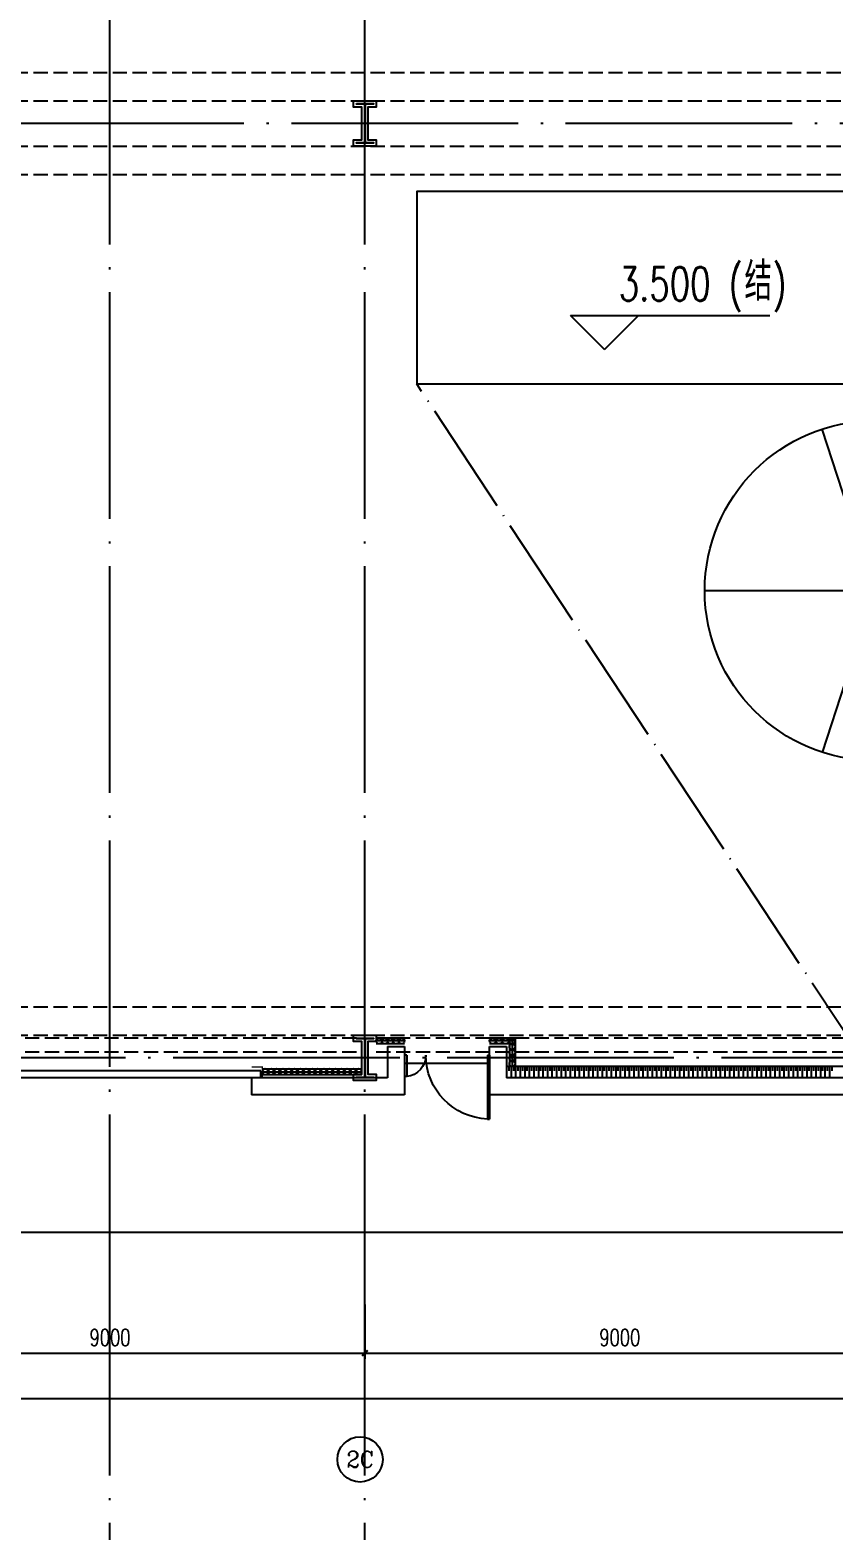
# Model space of a CAD drawing. Extents: x -555607 to 460190, y 498714 to 1664455.
# Drawn here: x -152766 to -138573, y 631736 to 658220 of the extents above; entities that cross this region are included whole.
import ezdxf
from ezdxf.enums import TextEntityAlignment as Align

# ---------------------------------------------------------------- set-up
doc = ezdxf.new("R2010")
doc.units = 0
doc.header["$LTSCALE"] = 1000
doc.header["$MEASUREMENT"] = 0
for name, pattern in [('10平面$0$DASH', [0.35, 0.25, -0.1]), ('DASH', [0.35, 0.25, -0.1]), ('DOTE', [2.42, 2, -0.2, 0.02, -0.2])]:
    doc.linetypes.add(name, pattern=pattern)
doc.layers.get('Defpoints').update_dxf_attribs({"color": 210})
for name, color, linetype in [('10平面$0$WINDOW', 8, 'Continuous'), ('99平面图例外参$0$A-HATCH-2', 251, 'Continuous'), ('A-AXIS-D', 1, 'Continuous'), ('A-AXIS-DOTE', 14, 'DOTE'), ('A-HATCH-2', 251, 'Continuous'), ('A-HRAIL', 250, 'Continuous'), ('A-LIN-V', 9, 'Continuous'), ('A-SFCE', 30, 'Continuous'), ('A-WINDOW', 8, 'Continuous'), ('AS-COLN', 6, 'Continuous'), ('AS-WALL', 40, 'Continuous'), ('TH_DIM', 3, 'Continuous'), ('建-标高', 3, 'Continuous')]:
    doc.layers.add(name, color=color, linetype=linetype)
doc.styles.add('_TCH_AXIS', font='COMPLEX', dxfattribs={"bigfont": 'GBCBIG'})
doc.styles.add('_TCH_DIM_T3', font='SIMPLEX', dxfattribs={"width": 0.705882, "bigfont": 'GBCBIG'})
doc.styles.add('A-STANDARD', font='SIMPLEX', dxfattribs={"bigfont": 'GBCBIG'})
doc.styles.add('图框宋体', font='', dxfattribs={"width": 0.75})
doc.styles.get('图框宋体').set_extended_font_data('SimSun')
doc.dimstyles.new('_TCH_ARCH&&100', dxfattribs={"dimtxt": 297.5, "dimasz": 100, "dimexe": 100, "dimexo": 100, "dimgap": 126.25, "dimtad": 1, "dimdec": 0, "dimzin": 0, "dimdsep": 46, "dimtxsty": '_TCH_DIM_T3', "dimblk": 'ARCHTICK', "dimcen": 0.09, "dimclrt": 7, "dimazin": 2, "dimtfac": 1, "dimtdec": 0, "dimtix": 1, "dimtmove": 2, "dimatfit": 3, "dimfxl": 100, "dimtolj": 1, "dimtzin": 0, "dimarcsym": 0})
doc.dimstyles.new('_TCH_ARCH&&150', dxfattribs={"dimtxt": 446.25, "dimasz": 150, "dimexe": 375, "dimexo": 450, "dimgap": 150, "dimtad": 1, "dimdec": 0, "dimzin": 0, "dimdsep": 46, "dimtxsty": '_TCH_DIM_T3', "dimblk": 'ARCHTICK', "dimcen": 0.09, "dimclrt": 7, "dimazin": 2, "dimtfac": 1, "dimtdec": 0, "dimtix": 1, "dimtmove": 2, "dimatfit": 3, "dimfxl": 1, "dimtolj": 1, "dimtzin": 0, "dimarcsym": 0})

# ---------------------------------------------------------------- blocks, each defined once
blk = doc.blocks.new('10平面$0$$DorLib2D$00000126')
at = {"color": 0, "linetype": 'Continuous'}
for p, q in [((-0.532, 0.5), (-0.532, 0.9)), ((0.532, 0.9), (0.532, 0.5))]:
    blk.add_line(p, q, dxfattribs=at)
at = {"color": 0, "linetype": '10平面$0$DASH'}
for p, q in [((-0.532, 0.9), (0.532, 0.9)), ((-0.532, 0.5), (0.532, 0.5))]:
    blk.add_line(p, q, dxfattribs=at)
blk = doc.blocks.new('DOOR2DLIB$SYSLIB$00000123')
at = {"color": 0}
for p, q in [((0.475, -0.001), (0.475, 0.752)), ((0.475, 0.752), (0.5, 0.752)), ((0.5, -0.001), (0.5, 0.752)), ((-0.5, 0), (-0.5, 0.252)), ((-0.475, 0.252), (-0.5, 0.252)), ((-0.475, 0), (-0.475, 0.252)), ((-0.475, 0), (-0.5, 0)), ((0.475, -0.001), (0.5, -0.001))]:
    blk.add_line(p, q, dxfattribs=at)
for centre, radius, start, end in [((0.505, -0.002), 0.755, 92.2493, 179.7238), ((-0.501, 0.003), 0.251, 359.7899, 84.0974)]:
    blk.add_arc(centre, radius, start, end, dxfattribs=at)
blk = doc.blocks.new('42343243')
at = {"layer": '10平面$0$WINDOW'}
blk.add_line((-144654, 1222620), (-146154, 1222620), dxfattribs=at)
at = {"layer": 'AS-WALL'}
for p, q in [((-146154, 1223170), (-148854, 1223170)), ((-148854, 1222870), (-148854, 1223170)), ((-146154, 1222620), (-146154, 1223170)), ((-144654, 1222620), (-144654, 1223170)), ((-137854, 1223170), (-144654, 1223170)), ((-146454, 1222870), (-148854, 1222870)), ((-146454, 1222320), (-146454, 1222870)), ((-144354, 1222320), (-144354, 1222870)), ((-137854, 1222870), (-144354, 1222870)), ((-146154, 1222320), (-146154, 1222620)), ((-144654, 1222620), (-144654, 1222320)), ((-146454, 1222320), (-146154, 1222320)), ((-144654, 1222320), (-144354, 1222320))]:
    blk.add_line(p, q, dxfattribs=at)
at = {"layer": '10平面$0$WINDOW', "zscale": 300}
for name, p, xscale, yscale, rotation in [('DOOR2DLIB$SYSLIB$00000123', (-145404, 1222470), -1500, -1500, 179.9999999999555), ('10平面$0$$DorLib2D$00000126', (-151354, 1223020), 5000, 300, 180)]:
    blk.add_blockref(name, p, dxfattribs=dict(at, xscale=xscale, yscale=yscale, rotation=rotation))
blk = doc.blocks.new('w4324324')
at = {"layer": 'A-HATCH-2', "color": 250}
for q in [(-1694760, 686605), (-1697614, 684532), (-1691907, 684532), (-1696524, 681178), (-1692997, 681178)]:
    blk.add_line((-1694760, 683605), q, dxfattribs=at)
blk.add_circle((-1694760, 683605), 3000, dxfattribs=at)
blk = doc.blocks.new('ner546')
at = {"layer": 'A-LIN-V'}
blk.add_blockref('w4324324', (565280, -64744), dxfattribs=at)
blk = doc.blocks.new('nt66')
at = {"layer": 'A-HATCH-2'}
blk.add_lwpolyline([(-195840, 766870), (-195440, 766870), (-195440, 766758), (-195586, 766758), (-195586, 766182), (-195440, 766182), (-195440, 766070), (-195840, 766070), (-195840, 766182), (-195694, 766182), (-195694, 766758), (-195840, 766758)], close=True, dxfattribs=at)
at = {"layer": 'AS-COLN'}
blk.add_lwpolyline([(-195790, 766820), (-195490, 766820), (-195490, 766808), (-195636, 766808), (-195636, 766132), (-195490, 766132), (-195490, 766120), (-195790, 766120), (-195790, 766132), (-195644, 766132), (-195644, 766808), (-195790, 766808)], close=True, dxfattribs=at)
blk = doc.blocks.new('_ArchTick')
at = {"color": 0, "linetype": 'ByBlock', "const_width": 0.4}
blk.add_lwpolyline([(-0.5, -0.5), (0.5, 0.5)], dxfattribs=at)
blk = doc.blocks.new('*D153')
at = {"layer": 'A-AXIS-D', "color": 0, "lineweight": -2, "transparency": 16777216}
for p, q in [((-286054, 635620), (-286054, 633960)), ((-128054, 635620), (-128054, 633960)), ((-286054, 634060), (-128054, 634060))]:
    blk.add_line(p, q, dxfattribs=at)
at = {"layer": 'Defpoints', "color": 0, "transparency": 16777216}
for p in [(-286054, 635720), (-128054, 635720), (-128054, 634060)]:
    blk.add_point(p, dxfattribs=at)
at = {"layer": 'A-AXIS-D', "color": 0, "lineweight": -2, "transparency": 16777216, "xscale": 100, "yscale": 100, "zscale": 100, "rotation": 180}
blk.add_blockref('_ArchTick', (-286054, 634060), dxfattribs=at)
at = {"layer": 'A-AXIS-D', "color": 0, "lineweight": -2, "transparency": 16777216, "xscale": 100, "yscale": 100, "zscale": 100}
blk.add_blockref('_ArchTick', (-128054, 634060), dxfattribs=at)
at = {"layer": 'A-AXIS-D', "color": 7, "transparency": 16777216, "insert": (-207054, 634335), "char_height": 297.5, "attachment_point": 5, "style": '_TCH_DIM_T3'}
blk.add_mtext('\\A1;158000', dxfattribs=at)
blk = doc.blocks.new('*D244')
at = {"layer": 'A-AXIS-D', "color": 0, "lineweight": -2, "transparency": 16777216}
for p, q in [((-155854, 635720), (-155854, 634760)), ((-146854, 635720), (-146854, 634760)), ((-155854, 634860), (-146854, 634860))]:
    blk.add_line(p, q, dxfattribs=at)
at = {"layer": 'Defpoints', "color": 0, "transparency": 16777216}
for p in [(-155854, 635820), (-146854, 635820), (-146854, 634860)]:
    blk.add_point(p, dxfattribs=at)
at = {"layer": 'A-AXIS-D', "color": 0, "lineweight": -2, "transparency": 16777216, "xscale": 100, "yscale": 100, "zscale": 100, "rotation": 180}
blk.add_blockref('_ArchTick', (-155854, 634860), dxfattribs=at)
at = {"layer": 'A-AXIS-D', "color": 0, "lineweight": -2, "transparency": 16777216, "xscale": 100, "yscale": 100, "zscale": 100}
blk.add_blockref('_ArchTick', (-146854, 634860), dxfattribs=at)
at = {"layer": 'A-AXIS-D', "color": 7, "transparency": 16777216, "insert": (-151354, 635135), "char_height": 297.5, "attachment_point": 5, "style": '_TCH_DIM_T3'}
blk.add_mtext('\\A1;9000', dxfattribs=at)
blk = doc.blocks.new('*D245')
at = {"layer": 'A-AXIS-D', "color": 0, "lineweight": -2, "transparency": 16777216}
for p, q in [((-146854, 635720), (-146854, 634760)), ((-137854, 635720), (-137854, 634760)), ((-146854, 634860), (-137854, 634860))]:
    blk.add_line(p, q, dxfattribs=at)
at = {"layer": 'Defpoints', "color": 0, "transparency": 16777216}
for p in [(-146854, 635820), (-137854, 635820), (-137854, 634860)]:
    blk.add_point(p, dxfattribs=at)
at = {"layer": 'A-AXIS-D', "color": 0, "lineweight": -2, "transparency": 16777216, "xscale": 100, "yscale": 100, "zscale": 100, "rotation": 180}
blk.add_blockref('_ArchTick', (-146854, 634860), dxfattribs=at)
at = {"layer": 'A-AXIS-D', "color": 0, "lineweight": -2, "transparency": 16777216, "xscale": 100, "yscale": 100, "zscale": 100}
blk.add_blockref('_ArchTick', (-137854, 634860), dxfattribs=at)
at = {"layer": 'A-AXIS-D', "color": 7, "transparency": 16777216, "insert": (-142354, 635135), "char_height": 297.5, "attachment_point": 5, "style": '_TCH_DIM_T3'}
blk.add_mtext('\\A1;9000', dxfattribs=at)
blk = doc.blocks.new('3333')
at = {"layer": 'A-SFCE', "color": 250, "const_width": 20}
blk.add_lwpolyline([(-227064, 766320), (-227064, 766510), (-227244, 766510), (-227244, 766320)], dxfattribs=at)
blk = doc.blocks.new('99平面图例外参$0$$LinePat$填挖边坡')
at = {"color": 0}
for p, q in [((0, 0), (0, -1500)), ((300, 0), (300, -600))]:
    blk.add_line(p, q, dxfattribs=at)
at = {"layer": 'Defpoints', "color": 0}
blk.add_point((600, 0), dxfattribs=at)
blk = doc.blocks.new('99平面图例外参$0$$LinePat$圆环')
for points in [[(0, 150), (300, 150)], [(0, 0), (300, 0)], [(0, -150), (300, -150)]]:
    blk.add_lwpolyline(points)
at = {"color": 0}
blk.add_circle((150, 0), 150, dxfattribs=at)
blk = doc.blocks.new('*D616')
at = {"layer": 'Defpoints', "color": 0, "transparency": 16777216}
for p in [(-263854, 638462), (-128854, 638462), (-128854, 636993)]:
    blk.add_point(p, dxfattribs=at)
at = {"layer": 'TH_DIM', "color": 0, "lineweight": -2, "transparency": 16777216}
for p, q in [((-263854, 638012), (-263854, 636618)), ((-128854, 638012), (-128854, 636618)), ((-263854, 636993), (-128854, 636993))]:
    blk.add_line(p, q, dxfattribs=at)
at = {"layer": 'TH_DIM', "color": 0, "lineweight": -2, "transparency": 16777216, "xscale": 150, "yscale": 150, "zscale": 150, "rotation": 180}
blk.add_blockref('_ArchTick', (-263854, 636993), dxfattribs=at)
at = {"layer": 'TH_DIM', "color": 0, "lineweight": -2, "transparency": 16777216, "xscale": 150, "yscale": 150, "zscale": 150}
blk.add_blockref('_ArchTick', (-128854, 636993), dxfattribs=at)
at = {"layer": 'TH_DIM', "color": 7, "transparency": 16777216, "insert": (-196354, 637441), "char_height": 446.25, "attachment_point": 5, "style": '图框宋体'}
blk.add_mtext('\\A1;本侧2R轴至2A轴储烟仓以下开窗(门)面积共计:37.31平方', dxfattribs=at)

msp = doc.modelspace()

# ---------------------------------------------------------------- linework, layer by layer
at = {"layer": 'A-AXIS-D'}
msp.add_circle((-146939.1, 632981.1), 400, dxfattribs=at)
at = {"layer": 'A-AXIS-DOTE', "color": 250, "ltscale": 2}
for p, q in [((-151354.2, 635071.1), (-151354.2, 728870)), ((-146854.2, 635071.1), (-146854.2, 728870)), ((-119950, 656570), (-296250, 656570)), ((-122040, 640070), (-296250, 640070)), ((-151354.2, 540740), (-151354.2, 637259.3)), ((-146854.2, 540740), (-146854.2, 637259.3))]:
    msp.add_line(p, q, dxfattribs=at)
at = {"layer": 'A-AXIS-DOTE', "color": 250}
msp.add_line((-137854.2, 639720), (-145940, 651970.2), dxfattribs=at)
at = {"layer": 'A-HATCH-2', "color": 250, "linetype": 'DASH'}
for p, q in [((-263654.2, 657470), (-128354.2, 657470)), ((-263654.2, 656970), (-128354.2, 656970)), ((-263654.2, 656170), (-128354.2, 656170)), ((-263654.2, 655670), (-128354.2, 655670)), ((-263654.2, 640970), (-128354.2, 640970)), ((-263654.2, 640470), (-128354.2, 640470))]:
    msp.add_line(p, q, dxfattribs=at)
at = {"layer": 'A-LIN-V', "color": 250}
msp.add_line((-137850.2, 639920), (-144354.2, 639920), dxfattribs=at)
at = {"layer": 'A-SFCE', "color": 250, "linetype": 'DASH'}
for p, q in [((-147004.2, 640420), (-164704.2, 640420)), ((-138004.2, 640420), (-146704.2, 640420)), ((-147004.2, 640170), (-164704.2, 640170)), ((-138004.2, 640170), (-146704.2, 640170))]:
    msp.add_line(p, q, dxfattribs=at)
at = {"layer": 'A-SFCE', "color": 250}
msp.add_lwpolyline([(-145940, 651970.2), (-136440, 651970.2), (-136440, 655370.2), (-145940, 655370.2)], close=True, dxfattribs=at)
at = {"layer": '建-标高', "color": 8}
for p, q in [((-142626.4, 652580), (-143226.4, 653180)), ((-143226.4, 653180), (-139706.4, 653180)), ((-142626.4, 652580), (-142026.4, 653180))]:
    msp.add_line(p, q, dxfattribs=at)

# ---------------------------------------------------------------- block references
at = {"color": 250}
for p in [(48785.8, -109900), (48785.8, -126400)]:
    msp.add_blockref('nt66', p, dxfattribs=at)
at = {"layer": '99平面图例外参$0$A-HATCH-2', "color": 250, "xscale": 0.1338271774238745, "yscale": 0.1333333333333333, "zscale": 0.1333333333333333}
for p in [(-144354.2, 639920), (-144273.9, 639920), (-144193.6, 639920), (-144113.3, 639920), (-144033, 639920), (-143952.7, 639920), (-143872.4, 639920), (-143792.1, 639920), (-143711.8, 639920), (-143631.5, 639920), (-143551.2, 639920), (-143470.9, 639920), (-143390.6, 639920), (-143310.3, 639920), (-143230, 639920), (-143149.7, 639920), (-143069.4, 639920), (-142989.1, 639920), (-142908.9, 639920), (-142828.6, 639920), (-142748.3, 639920), (-142668, 639920), (-142587.7, 639920), (-142507.4, 639920), (-142427.1, 639920), (-142346.8, 639920), (-142266.5, 639920), (-142186.2, 639920), (-142105.9, 639920), (-142025.6, 639920), (-141945.3, 639920), (-141865, 639920), (-141784.7, 639920), (-141704.4, 639920), (-141624.1, 639920), (-141543.8, 639920), (-141463.5, 639920), (-141383.2, 639920), (-141302.9, 639920), (-141222.6, 639920), (-141142.3, 639920), (-141062, 639920), (-140981.7, 639920), (-140901.4, 639920), (-140821.1, 639920), (-140740.9, 639920), (-140660.6, 639920), (-140580.3, 639920), (-140500, 639920), (-140419.7, 639920), (-140339.4, 639920), (-140259.1, 639920), (-140178.8, 639920), (-140098.5, 639920), (-140018.2, 639920), (-139937.9, 639920), (-139857.6, 639920), (-139777.3, 639920), (-139697, 639920), (-139616.7, 639920), (-139536.4, 639920), (-139456.1, 639920), (-139375.8, 639920), (-139295.5, 639920), (-139215.2, 639920), (-139134.9, 639920), (-139054.6, 639920), (-138974.3, 639920), (-138894, 639920), (-138813.7, 639920), (-138733.4, 639920), (-138653.1, 639920)]:
    msp.add_blockref('99平面图例外参$0$$LinePat$填挖边坡', p, dxfattribs=at)
at = {"layer": 'A-HRAIL', "color": 250}
for p, xscale, yscale, zscale, rotation in [((-146554.2, 640370), 0.3333327848855343, 0.3333327848855343, 0.3333327848855343, 180), ((-146454.2, 640370), 0.3333327848855343, 0.3333327848855343, 0.3333327848855343, 180), ((-146354.2, 640370), 0.3333327848855343, 0.3333327848855343, 0.3333327848855343, 180), ((-146254.2, 640370), 0.3333327848855343, 0.3333327848855343, 0.3333327848855343, 180), ((-146154.2, 640370), 0.3333327848855343, 0.3333327848855343, 0.3333327848855343, 180), ((-144541.7, 640370), 0.3749999998826196, 0.3333333333111111, 0.3333333333111111, 180), ((-144429.2, 640370), 0.3749999998826196, 0.3333333333111111, 0.3333333333111111, 180), ((-144316.7, 640370), 0.3749999998826196, 0.3333333333111111, 0.3333333333111111, 180), ((-144204.2, 640370), 0.3749999998826196, 0.3333333333111111, 0.3333333333111111, 180), ((-144254.2, 640420), 0.3333333088954032, 0.3333333088954032, 0.3333333088954032, 270), ((-144254.2, 640320), 0.3333333088954032, 0.3333333088954032, 0.3333333088954032, 270), ((-144254.2, 640220), 0.3333333088954032, 0.3333333088954032, 0.3333333088954032, 270), ((-148665, 639826), -0.344473467906519, 0.3333333333111111, 0.3333333333111111, 180), ((-148561.7, 639826), -0.344473467906519, 0.3333333333111111, 0.3333333333111111, 180), ((-148458.3, 639826), -0.344473467906519, 0.3333333333111111, 0.3333333333111111, 180), ((-148355, 639826), -0.344473467906519, 0.3333333333111111, 0.3333333333111111, 180), ((-148251.6, 639826), -0.344473467906519, 0.3333333333111111, 0.3333333333111111, 180), ((-148148.3, 639826), -0.344473467906519, 0.3333333333111111, 0.3333333333111111, 180), ((-148044.9, 639826), -0.344473467906519, 0.3333333333111111, 0.3333333333111111, 180), ((-147941.6, 639826), -0.344473467906519, 0.3333333333111111, 0.3333333333111111, 180), ((-147838.3, 639826), -0.344473467906519, 0.3333333333111111, 0.3333333333111111, 180), ((-147734.9, 639826), -0.344473467906519, 0.3333333333111111, 0.3333333333111111, 180), ((-147631.6, 639826), -0.344473467906519, 0.3333333333111111, 0.3333333333111111, 180), ((-147528.2, 639826), -0.344473467906519, 0.3333333333111111, 0.3333333333111111, 180), ((-147424.9, 639826), -0.344473467906519, 0.3333333333111111, 0.3333333333111111, 180), ((-147321.6, 639826), -0.344473467906519, 0.3333333333111111, 0.3333333333111111, 180), ((-147218.2, 639826), -0.344473467906519, 0.3333333333111111, 0.3333333333111111, 180), ((-147114.9, 639826), -0.344473467906519, 0.3333333333111111, 0.3333333333111111, 180), ((-147011.5, 639826), -0.344473467906519, 0.3333333333111111, 0.3333333333111111, 180), ((-144254.2, 640120), 0.3333333088954032, 0.3333333088954032, 0.3333333088954032, 270), ((-144254.2, 640020), 0.3333333088954032, 0.3333333088954032, 0.3333333088954032, 270)]:
    msp.add_blockref('99平面图例外参$0$$LinePat$圆环', p, dxfattribs=dict(at, xscale=xscale, yscale=yscale, zscale=zscale, rotation=rotation))
at = {"layer": 'A-LIN-V', "color": 250, "rotation": 90.00000000000001}
msp.add_blockref('ner546', (481006.5, 1777800), dxfattribs=at)
at = {"layer": 'A-SFCE', "color": 250, "rotation": 270}
msp.add_blockref('3333', (-915175, 412665.8), dxfattribs=at)
at = {"layer": 'A-WINDOW', "xscale": -1, "rotation": 180}
msp.add_blockref('42343243', (0, 1862590), dxfattribs=at)

# ---------------------------------------------------------------- texts
at = {"layer": 'A-AXIS-D', "color": 7, "style": '_TCH_AXIS'}
msp.add_text('2C', height=288.12, dxfattribs=at).set_placement((-147179.2, 632837.1), (-146699, 632837.1), align=Align.FIT)
at = {"layer": '建-标高', "color": 8, "style": 'A-STANDARD'}
msp.add_text('结', height=675.2, dxfattribs=at).set_placement((-140153.6, 653440))
at = {"layer": '建-标高', "color": 8, "style": 'A-STANDARD', "width": 0.705882}
for s, p in [('3.500', (-142373.6, 653440)), ('(', (-140433.6, 653440)), (')', (-139662.1, 653440))]:
    msp.add_text(s, height=595, dxfattribs=at).set_placement(p)

# ---------------------------------------------------------------- dimensions: what is measured, and where the dimension line sits
at = {"layer": 'A-AXIS-D'}
for base, p1, p2, text, picture, middle in [((-128054.2, 634060), (-286054.2, 635720), (-128054.2, 635720), '158000', '*D153', (-207054.2, 634335)), ((-146854.2, 634860), (-155854.2, 635820), (-146854.2, 635820), '9000', '*D244', (-151354.2, 635135)), ((-137854.2, 634860), (-146854.2, 635820), (-137854.2, 635820), '9000', '*D245', (-142354.2, 635135))]:
    dim = msp.add_linear_dim(base=base, p1=p1, p2=p2, angle=0, text=text, dimstyle='_TCH_ARCH&&100', override={"dimgap": 0}, dxfattribs=at)
    dim.commit()
    dim.dimension.update_dxf_attribs({"geometry": picture, "text_midpoint": middle, "dimtype": 129})
at = {"layer": 'TH_DIM', "color": 7}
dim = msp.add_aligned_dim(p1=(-263854.2, 638461.5), p2=(-128854.2, 638461.5), distance=-1468.3, text='本侧2R轴至2A轴储烟仓以下开窗(门)面积共计:37.31平方', dimstyle='_TCH_ARCH&&150', override={"dimtxsty": '图框宋体'}, dxfattribs=at)
dim.commit()
dim.dimension.update_dxf_attribs({"geometry": '*D616', "text_midpoint": (-196354.2, 637441.2)})

doc.saveas('drawing.dxf')
